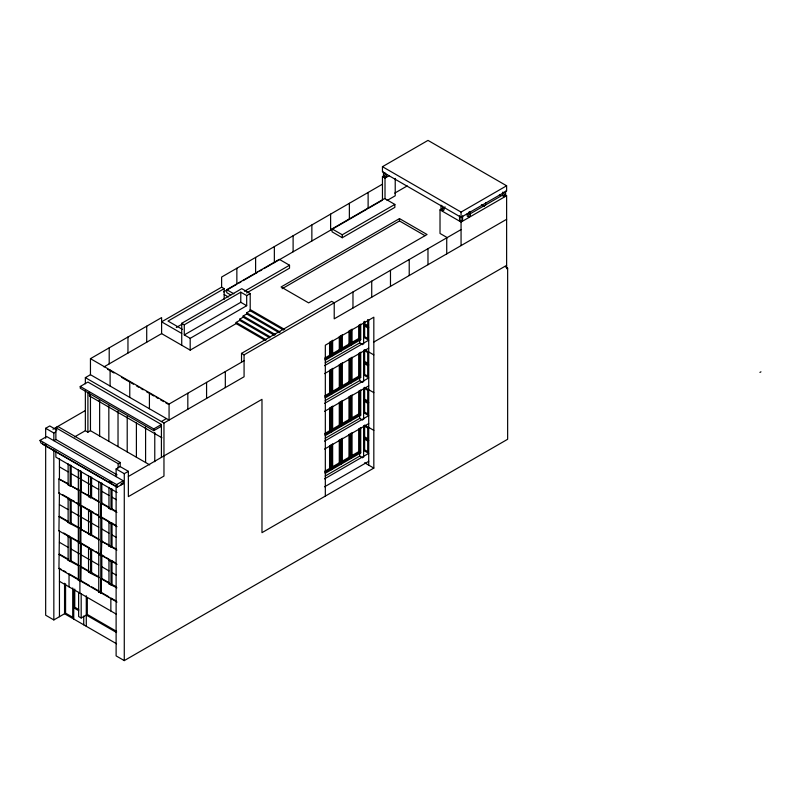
<?xml version="1.0" encoding="UTF-8"?>
<svg xmlns="http://www.w3.org/2000/svg" width="801" height="801" viewBox="0 0 801 801"><rect width="100%" height="100%" fill="white"/><g stroke="black" fill="none" stroke-linecap="round" stroke-linejoin="round"><path stroke-width="1.2" d="M161.412 421.556L166.398 418.533M68.125 463.749L68.125 484.835L70.168 486.017L71.189 485.426L71.189 465.391M91.604 477.176L91.604 497.201L91.094 497.511L99.264 502.197M116.335 511.459L112.03 508.975L111.009 509.596L108.966 508.415L108.966 487.318M90.583 511.959L90.583 535.509L91.604 534.938L91.604 511.368L90.583 511.959L88.541 510.778L88.541 534.337L91.094 535.238M98.753 516.675L100.796 517.857L101.817 517.266L101.817 540.835L101.306 541.126L108.966 544.93M81.992 543.549L89.562 547.914L88.541 548.505L88.541 572.054L90.583 573.256L91.604 572.665M116.906 587.824L108.966 583.859L108.966 560.289L109.987 559.709M382.457 166.698L428.004 140.395L506.622 185.782L506.622 191.008L461.066 217.311L382.457 171.925L382.457 166.698L461.066 212.085L506.622 185.782M368.12 192.47L368.12 208.49L382.457 200.21L382.457 176.641L384.5 175.459M383.479 171.925L383.479 176.641L385.011 177.522L386.543 176.641L386.543 174.278M382.457 176.641L385.011 178.112L389.436 175.559M382.457 184.19L221.617 277.046L221.617 287.179L161.602 321.832L181.727 333.446M90.453 358.668L169.071 404.054L169.071 420.084L90.453 374.698L90.453 358.668L161.602 317.596L161.602 333.616L104 366.878M224.17 299.264L224.17 288.65L168.02 321.071L182.488 329.431M230.808 294.998L226.733 292.645L226.733 289.702L279.309 259.344L289.521 265.231L289.521 268.185L246.598 292.966M332.065 228.886L384.64 198.528L394.853 204.425L394.853 207.369L342.267 237.727L332.065 231.829L332.065 228.886L342.267 234.783L394.853 204.425M223.649 291.904L236.856 284.275L236.856 268.255M238.938 283.073L241.021 281.872M243.103 280.67L257.692 272.25M259.774 271.048L261.857 269.847M263.94 268.645L367.078 209.101M394.743 193.121L407.218 185.922M387.053 200.51L395.223 195.794L395.223 178.423M85.357 383.729L85.357 377.641L90.453 374.698M181.727 345.241L181.727 323.314L241.742 288.67L250.202 293.556L250.202 310.758L283.654 330.072M176.27 327.509L182.528 323.894M181.727 323.314L184.28 324.795L240.781 292.175L246.688 295.579L250.202 293.556M244.445 291.254L289.521 265.231M161.412 426.272L153.752 430.688L80.25 388.255L80.25 386.483L87.91 382.057L161.412 424.5L161.412 457.251M184.28 324.795L184.28 334.928L240.781 302.307L246.688 305.712L246.688 295.579M89.432 392.38L89.432 395.914L90.453 395.324M184.28 334.928L190.187 338.332L246.688 305.712M399.489 218.603L281.061 286.978L308.625 302.888L427.053 234.513L399.489 218.603L399.489 220.956L282.142 288.71M45.667 438.267L45.667 428.295L49.752 425.942L56.891 430.067M279.058 332.655L246.688 313.972L246.688 312.79L250.202 310.758M274.453 335.239L243.164 317.176L243.164 315.995L246.688 313.972M269.857 337.832L239.649 320.39L239.649 319.209L243.164 317.176M98.623 401.221L99.644 400.63L99.644 435.994M161.602 333.616L190.187 350.127L236.135 323.594L236.135 322.423L239.649 320.39M52.986 429.226L85.357 410.533M117.076 474.833L55.87 439.499L55.87 427.714L57.912 426.532L120.19 462.487L120.19 466.613L128.36 471.328L128.36 496.63L163.965 476.074L163.965 423.028L244.075 376.77L244.075 354.853L461.066 229.577M40.05 440.38L116.626 484.595L117.387 487.098L40.811 442.883L40.05 440.38L46.688 436.555L123.254 480.76L123.254 483.704L117.136 487.238L42.603 444.215L42.603 443.033M447.389 237.707L440.019 233.451L440.019 209.872L445.126 206.928M45.667 428.295L53.837 433.011L55.87 431.839M441.041 205.156L441.041 209.872L442.573 210.753L444.104 209.872L444.104 207.519M107.815 406.528L108.836 405.937L108.836 441.301M55.87 439.499L53.837 440.68L53.837 433.011M117.006 411.824L118.027 411.243L118.027 446.608M74.563 436.915L85.357 430.688L87.91 432.17L90.453 430.688L149.677 464.88M469.786 214.047L501.516 195.724L499.393 194.493M459.534 215.829L459.534 220.545L461.066 221.436L462.598 220.545L462.598 215.829M468.725 217.011L470.257 216.13L470.257 211.414L468.725 212.295L468.725 217.011L467.193 216.13L467.193 213.767M502.537 192.19L502.537 195.724L504.069 196.605L505.601 195.724L505.601 191.008M440.019 209.872L461.066 222.027L506.622 195.724L506.622 268.705L507.644 268.115L507.644 439.268L124.275 660.605L116.115 655.889L116.115 485.696M241.522 361.902L241.522 353.381L331.664 301.336L334.217 302.808L334.217 318.838L506.622 219.304M169.071 404.054L244.075 360.75M144.57 427.744L145.592 427.153M79.359 490.132L70.678 485.716L78.848 490.432L78.848 504.59L58.934 493.096L58.934 478.948L68.065 483.624M80.25 386.483L153.752 428.925L161.412 424.5M68.125 484.835L68.636 484.545L58.934 478.948M58.934 493.096L59.444 492.805L58.934 530.823L78.848 542.317L78.848 528.149L68.125 522.562L68.125 498.993L69.146 498.402M55.87 427.714L118.147 463.669L120.19 462.487M116.115 476.635L116.115 468.965L120.19 466.613M99.264 516.385L80.891 505.771L80.891 491.604L89.562 496.019L88.541 496.63L90.583 497.801L91.604 497.211L98.753 501.316M70.168 500.174L71.189 499.584L71.189 523.153L70.168 523.744L70.168 500.174L68.125 498.993M116.115 468.965L124.275 473.681L128.36 471.328M324.795 358.077L329.581 355.314L331.624 356.485L331.624 340.856M341.326 335.259L341.326 350.888L339.284 349.707L331.624 354.132L332.645 354.723L340.305 350.297L340.305 335.849M351.018 329.662L351.018 345.291L348.986 344.11L341.326 348.535L342.347 349.126L349.997 344.7L349.997 330.242M351.979 342.377L358.678 338.513L360.72 339.694L360.72 324.055M324.866 359.218L330.603 355.904L330.603 341.446M325.156 360.22L360.72 339.694M91.604 497.201L90.583 497.791L90.583 476.715M128.36 476.475L261.977 399.339L261.977 532.665L373.827 468.094L373.827 317.196L325.326 345.191L325.326 496.089M325.216 362.843L359.699 342.928L362.633 344.63M116.626 484.595L123.254 480.76M324.535 365.687L368.72 340.185L363.614 337.231M373.827 342.037L506.622 265.371M324.535 373.646L368.72 348.135M68.125 522.562L68.636 522.272L58.934 516.675M88.541 510.778L89.562 510.187M58.934 530.823L59.444 530.522L58.934 568.55L78.848 580.044L78.848 565.876L68.125 560.289L68.125 536.72L69.146 536.129M108.966 508.415L109.477 508.084L101.306 503.378L101.306 517.556L117.026 526.637M112.03 488.96L112.03 509.005L111.009 509.596L111.009 488.5M99.264 554.102L80.891 543.499L80.891 529.331L89.562 533.746M70.168 537.892L71.189 537.301L71.189 560.87L70.168 561.461L70.168 537.892L68.125 536.72M324.795 395.794L329.581 393.031L331.624 394.212L331.624 368.961M340.305 388.024L339.284 387.434L331.624 391.859L332.645 392.45L340.305 388.024L340.305 363.934M351.018 357.767L351.018 383.018L348.986 381.837L341.326 386.252L342.347 386.843L349.997 382.427L349.997 358.337M351.979 380.105L358.678 376.24L360.72 377.411L360.72 352.16M324.866 396.936L330.603 393.621L330.603 369.531M88.541 534.347L89.051 534.037L80.891 529.331M111.519 546.993L108.966 546.142L108.966 522.572L109.987 521.982M325.156 397.947L360.72 377.411M79.359 542.017L78.338 542.607L80.38 543.789L81.402 543.198L80.891 581.216L99.264 591.829L98.753 592.119L98.753 481.431M90.583 535.529L91.604 534.918L98.753 539.043M111.009 523.744L112.03 523.163L112.03 546.723L111.009 547.313L111.009 523.744L108.966 522.572M325.216 400.57L359.699 380.655L362.633 382.347M324.535 403.414L368.72 377.902L363.614 374.958M324.535 411.374L368.72 385.862M117.026 564.355L101.306 555.283L101.817 540.805M68.125 560.289L68.636 559.989L58.934 554.402M88.541 548.505L93.807 550.367M58.934 568.55L61.597 569.491M108.966 546.142L109.477 545.811L116.906 550.097M324.795 433.521L329.581 430.758L330.603 431.349L330.603 407.258M340.305 425.752L339.284 425.161L331.624 429.576L332.645 430.167L340.305 425.752L340.305 401.661M351.018 395.484L351.018 420.735L348.986 419.564L341.326 423.979L342.347 424.57L349.997 420.145L349.997 396.054M351.979 417.832L358.678 413.957L360.72 415.138L360.72 389.887M324.866 434.663L330.603 431.349M88.541 572.074L89.051 571.764L80.891 567.058M325.156 435.674L360.72 415.138M78.338 469.596L78.338 580.335L78.848 580.044M90.583 549.686L90.583 573.236L91.604 572.645L91.604 549.096M111.009 561.471L112.03 560.88L112.03 584.45L111.009 585.04L111.009 561.471L108.966 560.289M325.216 438.287L359.699 418.382L362.633 420.074M78.338 580.335L80.891 581.216M324.535 441.141L368.72 415.629L363.614 412.685M324.535 449.101L368.72 423.589M108.966 583.859L109.477 583.539L101.306 578.833L101.306 593.01L117.026 602.082M45.667 444.495L45.667 615.218L53.837 619.934L64.551 613.746L116.566 643.774M98.753 592.119L101.306 593.01M324.795 471.248L329.581 468.485L330.603 469.076L330.603 444.986M340.305 463.469L339.284 462.888L331.624 467.303L332.645 467.894L340.305 463.469L340.305 439.379M351.018 433.211L351.018 458.462L348.986 457.281L341.326 461.706L342.347 462.297L349.997 457.872L349.997 433.782M351.979 455.549L358.678 451.684L360.72 452.865L360.72 427.614M324.866 472.39L330.603 469.076M325.156 473.391L360.72 452.865M325.216 476.014L359.699 456.109L362.633 457.802M78.628 592.4L78.628 616.52L81.181 617.992L86.288 615.048L116.566 632.53M324.535 478.868L368.72 453.356L363.614 450.412M324.535 486.818L368.72 461.316M759.929 372.415L760.95 371.824M70.678 485.716L71.189 485.426M112.03 509.005L111.519 509.296L116.906 512.37M90.583 573.256L99.264 577.651M504.57 194.543L506.622 195.724M481.401 204.746L484.445 206.498M505.491 266.863L507.644 268.115M399.489 220.956L424.941 235.644M363.614 324.265L368.72 327.209M364.635 349.616L373.827 354.913M363.614 361.992L368.72 364.936M226.733 289.702L233.872 293.827M221.617 287.179L224.17 288.65M224.17 294.548L228.305 296.941M250.202 309.576L284.725 329.511M246.688 312.79L280.13 332.105M243.164 315.995L275.534 334.688M364.635 387.334L373.827 392.64M239.649 319.209L269.857 336.65M236.135 322.423L266.343 339.864M236.135 323.594L265.261 340.415M363.614 399.719L368.72 402.663M241.522 353.381L244.075 354.853M364.635 425.061L373.827 430.367M363.614 437.436L368.72 440.39M364.635 462.788L373.827 468.094M107.544 369.231L114.022 372.976M121.582 377.341L129.141 381.707M131.304 382.948L133.467 384.2M136.701 386.072L138.863 387.314M141.026 388.565L143.189 389.807M146.423 391.679L148.585 392.931M150.748 394.172L153.982 396.044M156.145 397.296L158.308 398.538M160.47 399.789L163.704 401.661M165.867 402.903L168.03 404.155M85.357 377.641L163.965 423.028M89.432 395.914L161.922 437.767M123.254 483.704L122.233 483.113L122.233 484.295M109.567 481.701L111.729 482.943M117.076 492.475L55.87 457.141L55.87 450.973M59.444 466.863L68.065 471.839M71.189 473.641L79.359 478.357M81.402 479.529L89.562 484.245M91.604 485.416L98.753 489.541M101.817 491.313L108.966 495.439M112.03 497.201L116.335 499.694M108.966 507.203L101.817 503.088L101.817 483.073M80.891 491.604L89.051 496.32M62.668 494.658L70.188 499.003M72.21 500.174L74.483 501.486M76.295 502.527L79.359 504.3L78.338 504.89L80.38 506.062L81.402 505.471L81.402 529.04M81.992 505.821L85.487 507.834M86.288 508.305L93.807 512.64M95.96 513.882L98.102 515.123M101.326 516.975L108.966 521.391M110.989 522.562L115.284 525.035M59.444 504.59L68.065 509.566M71.189 511.358L79.359 516.074M81.402 517.256L89.562 521.972M91.604 523.143L98.753 527.268M101.817 529.04L108.966 533.166M112.03 534.928L116.335 537.411M59.444 516.385L68.065 521.351M71.189 523.153L79.359 527.859M112.03 546.693L116.335 549.176M91.094 535.218L99.264 539.924M101.306 541.106L109.477 545.811M63.74 533.005L70.188 536.73M72.21 537.892L78.338 541.436M95.689 551.448L99.174 553.461M101.326 554.703L104.881 556.755M106.693 557.806L108.966 559.118M110.989 560.279L115.284 562.763M98.753 554.402L100.796 555.574L101.817 554.993L101.817 578.562L101.306 578.853L101.817 578.532L108.966 582.657M59.444 542.317L68.065 547.293M71.189 549.085L79.359 553.801M81.402 554.983L89.562 559.689M91.604 560.87L98.753 564.995M101.817 566.758L108.966 570.883M112.03 572.655L116.335 575.138M59.444 554.102L68.065 559.078M71.189 560.87L79.359 565.586M81.402 566.758L89.562 571.473M91.604 572.645L98.753 576.77M112.03 584.42L116.335 586.903M111.519 584.75L109.477 583.539M63.71 570.712L65.892 571.974M77.697 578.793L69.036 573.786L69.036 586.863M79.85 580.034L89.512 585.611M91.644 586.843L99.174 591.188M101.256 592.39L104.551 594.292M105.522 594.853L108.836 596.765M115.795 600.79L110.858 597.936L110.858 611.003M59.444 581.326L116.185 614.087M78.738 609.511L74.763 607.218L74.763 589.075M116.626 631.388L87.309 614.457L87.309 597.526M73.742 607.809L78.738 610.692M504.069 191.89L504.069 196.605M485.576 202.653L485.576 205.136M461.066 212.085L461.066 221.436M461.066 222.027L461.066 245.597M446.728 237.857L446.728 253.877M442.573 206.037L442.573 210.753M427.974 248.68L427.974 264.71M409.221 259.504L409.221 275.534M390.477 270.337L390.477 286.358M385.011 172.806L385.011 177.522M385.011 178.112L385.011 198.738M371.724 281.161L371.724 297.191M368.72 320.14L368.72 465.141M367.699 319.549L367.699 325.446L364.635 323.674L364.635 321.321M363.614 321.912L363.614 344.06M363.614 350.197L363.614 381.777M363.614 387.924L363.614 419.504M363.614 425.651L363.614 457.231M359.699 324.645L359.699 339.103L352.04 343.519L352.04 329.071M359.699 340.055L359.699 342.928M359.699 352.73L359.699 376.82L352.04 381.246L352.04 357.156M359.699 377.782L359.699 380.655M359.699 390.457L359.699 414.548L352.04 418.973L352.04 394.883M359.699 415.509L359.699 418.382M359.699 428.185L359.699 452.275L352.04 456.69L352.04 432.6M359.699 453.236L359.699 456.109M358.678 325.266L358.678 338.513M358.678 353.351L358.678 376.24M358.678 391.078L358.678 413.957M358.678 428.795L358.678 451.684M352.971 291.985L352.971 308.015M349.366 203.294L349.366 219.324M348.986 330.863L348.986 344.11M348.986 358.948L348.986 381.837M348.986 396.675L348.986 419.564M348.986 434.402L348.986 457.281M342.267 234.783L342.267 237.727M342.347 334.668L342.347 349.126M342.347 362.753L342.347 386.843M342.347 400.48L342.347 424.57M342.347 438.207L342.347 462.297M341.326 363.364L341.326 388.615M341.326 401.091L341.326 426.342M341.326 438.808L341.326 464.059M339.284 336.46L339.284 349.707M339.284 364.545L339.284 387.434M339.284 402.272L339.284 425.161M339.284 439.999L339.284 462.888M332.645 340.265L332.645 354.723M332.645 368.35L332.645 392.45M332.645 406.077L332.645 430.167M332.645 443.804L332.645 467.894M331.624 406.688L331.624 431.939M331.624 444.415L331.624 469.666M330.613 214.117L330.613 230.147M329.581 342.057L329.581 355.314M329.581 370.152L329.581 393.031M329.581 407.869L329.581 430.758M329.581 445.596L329.581 468.485M311.859 224.951L311.859 240.971M293.106 235.774L293.106 251.804M274.353 246.598L274.353 262.628M255.609 257.421L255.609 273.451M240.781 292.175L240.781 302.307M225.321 371.574L225.321 387.604M206.578 382.397L206.578 398.427M190.187 338.332L190.187 350.127M187.824 393.231L187.824 409.251M154.773 432.46L154.773 461.726M153.752 428.925L153.752 430.688M149.417 392.71L149.417 408.73M146.713 326.187L146.713 342.217M145.592 428.375L145.592 462.517M136.4 423.068L136.4 457.221M129.762 381.356L129.762 397.386M127.96 337.011L127.96 353.041M127.209 416.54L127.209 451.914M124.275 473.681L124.275 660.605M121.211 483.704L121.211 484.885M118.147 463.669L118.147 467.794M117.136 486.067L117.136 487.238M110.107 370.012L110.107 386.042M109.206 347.844L109.206 363.864M100.796 482.562L100.796 593.301M90.453 396.545L90.453 430.688M88.541 475.534L88.541 496.61M87.91 392.51L87.91 432.17M86.288 595.754L86.288 626.292M85.357 391.038L85.357 430.688M83.735 616.069L83.735 624.82M81.402 471.288L81.402 491.313M81.181 593.871L81.181 617.992M80.38 470.778L80.38 581.516M79.9 580.064L79.9 593.13M73.742 589.716L73.742 619.053M72.721 587.944L72.721 617.281L65.572 613.155L65.572 583.819M70.168 464.93L70.168 486.017M64.551 583.258L64.551 613.746M59.444 458.613L59.444 478.658M59.444 568.249L59.444 616.69M53.837 449.731L53.837 619.934M101.817 503.108L101.306 503.408L101.817 503.088M367.699 327.799L364.635 326.037L364.635 336.64L367.699 338.412L367.699 327.799M367.699 352.56L364.635 350.788L364.635 361.401L367.699 363.173L367.699 352.56M367.699 365.526L364.635 363.754L364.635 374.367L367.699 376.14L367.699 365.526M367.699 390.287L364.635 388.515L364.635 399.128L367.699 400.89L367.699 390.287M367.699 403.253L364.635 401.481L364.635 412.094L367.699 413.867L367.699 403.253M367.699 428.004L364.635 426.242L364.635 436.845L367.699 438.618L367.699 428.004M367.699 440.981L364.635 439.208L364.635 449.822L367.699 451.584L367.699 440.981"/></g></svg>
